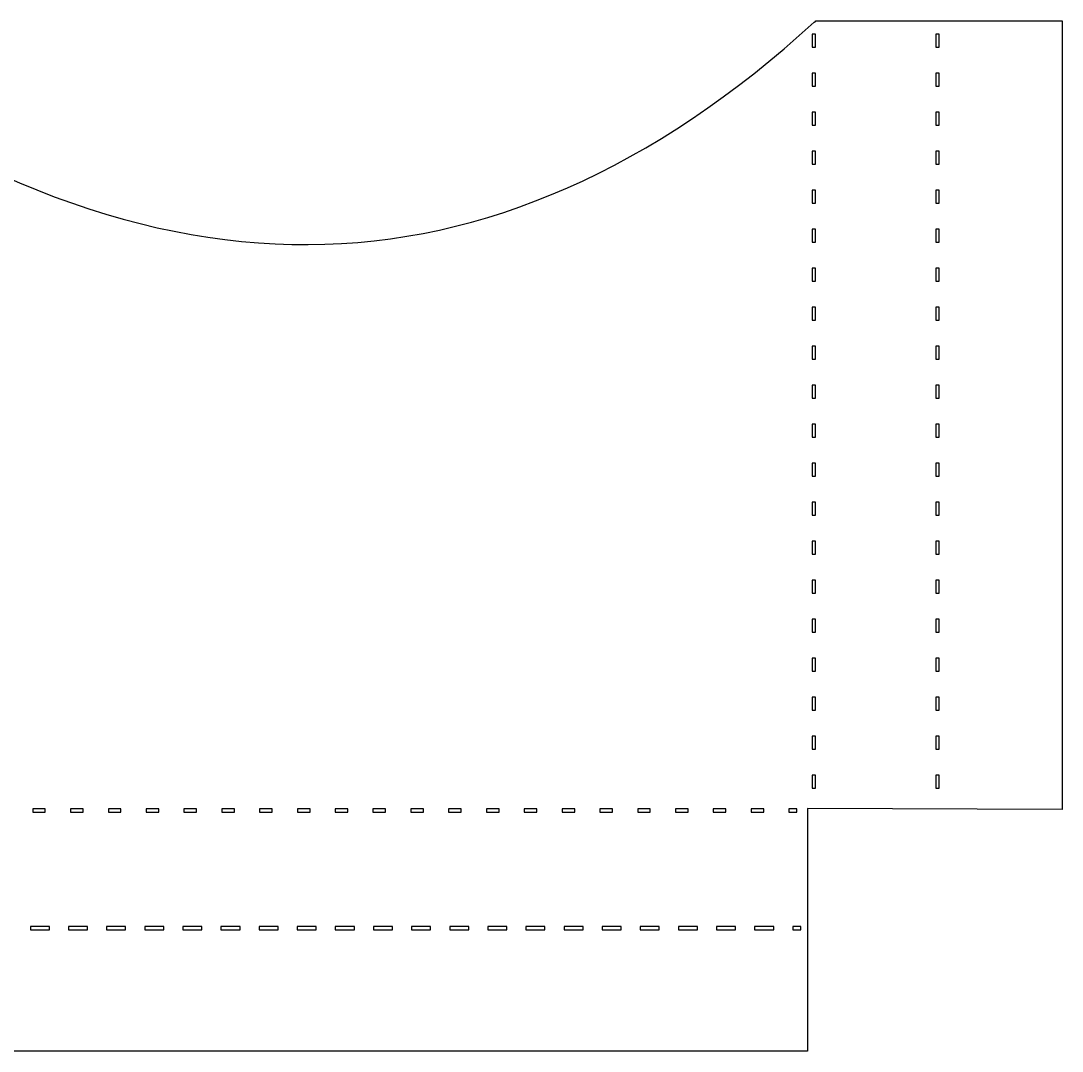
# Model space of a CAD drawing. Header units: centimetres. Extents: x -23.7 to 23.7, y -13.8 to 13.8.
# Drawn here: x 7.52 to 16.85, y -13.82 to -4.59 of the extents above; entities that cross this region are included whole.
import ezdxf

# ---------------------------------------------------------------- set-up
doc = ezdxf.new("R2010")
doc.units = ezdxf.units.CM
doc.header["$MEASUREMENT"] = 0
doc.layers.add('Layer 1', color=7, linetype='Continuous')

msp = doc.modelspace()

# ---------------------------------------------------------------- linework, layer by layer
at = {"layer": 'Layer 1', "color": 58, "lineweight": 30}
for points, knots in [([(2.89143, -4.59366), (2.89143, -4.59366), (2.89143, -11.66024), (2.89143, -11.66024), (2.89143, -11.66024), (2.89143, -11.66024), (5.17174, -11.65114), (5.17174, -11.65114), (5.17174, -11.65114), (5.17174, -11.65114), (5.17174, -12.72032), (5.17174, -12.72032), (5.17174, -12.72032), (5.17174, -12.72032), (5.17264, -12.72032), (5.17264, -12.72032), (5.17264, -12.72032), (5.17264, -12.72032), (5.17264, -12.72122), (5.17264, -12.72122), (5.17264, -12.72122), (5.17264, -12.72122), (5.17174, -12.72122), (5.17174, -12.72122), (5.17174, -12.72122), (5.17174, -12.72122), (5.17174, -13.82498), (5.17174, -13.82498), (5.17174, -13.82498), (5.17174, -13.82498), (14.56503, -13.82498), (14.56503, -13.82498), (14.56503, -13.82498), (14.56503, -13.82498), (14.56503, -11.65113), (14.56503, -11.65113), (14.56503, -11.65113), (14.56503, -11.65113), (16.84534, -11.66023), (16.84534, -11.66023), (16.84534, -11.66023), (16.84534, -11.66023), (16.84534, -4.59365), (16.84534, -4.59365), (16.84534, -4.59365), (16.84534, -4.59365), (14.6351, -4.59365), (14.6351, -4.59365), (14.6351, -4.59365), (14.6351, -4.59365), (14.6351, -4.60093), (14.6351, -4.60093), (14.6351, -4.60093), (14.63237, -4.60093), (14.62998, -4.60234), (14.62782, -4.60366), (14.62782, -4.60366), (14.62705, -4.60441), (14.62589, -4.60476), (14.62509, -4.60548), (14.62509, -4.60548), (11.74673, -7.22811), (8.58457, -7.29804), (5.11532, -4.60275), (5.11532, -4.60275), (5.11532, -4.60275), (5.11532, -4.61549), (5.11532, -4.61549), (5.11532, -4.61549), (5.11471, -4.61541), (5.11413, -4.61549), (5.11349, -4.61549), (5.11349, -4.61549), (5.11349, -4.61549), (5.10257, -4.59365), (5.10257, -4.59365), (5.10257, -4.59365), (5.10257, -4.59365), (2.89142, -4.59365), (2.89142, -4.59365), (2.89142, -4.59365), (2.89142, -4.59365), (2.89143, -4.59366), (2.89143, -4.59366)], [0, 0, 0, 0, 0.0454545, 0.0454545, 0.0454545, 0.0454545, 0.0909091, 0.0909091, 0.0909091, 0.0909091, 0.1363636, 0.1363636, 0.1363636, 0.1363636, 0.1818182, 0.1818182, 0.1818182, 0.1818182, 0.2272727, 0.2272727, 0.2272727, 0.2272727, 0.2727273, 0.2727273, 0.2727273, 0.2727273, 0.3181818, 0.3181818, 0.3181818, 0.3181818, 0.3636364, 0.3636364, 0.3636364, 0.3636364, 0.4090909, 0.4090909, 0.4090909, 0.4090909, 0.4545455, 0.4545455, 0.4545455, 0.4545455, 0.5, 0.5, 0.5, 0.5, 0.5454545, 0.5454545, 0.5454545, 0.5454545, 0.5909091, 0.5909091, 0.5909091, 0.5909091, 0.6363636, 0.6363636, 0.6363636, 0.6363636, 0.6818182, 0.6818182, 0.6818182, 0.6818182, 0.7272727, 0.7272727, 0.7272727, 0.7272727, 0.7727273, 0.7727273, 0.7727273, 0.7727273, 0.8181818, 0.8181818, 0.8181818, 0.8181818, 0.8636364, 0.8636364, 0.8636364, 0.8636364, 0.9090909, 0.9090909, 0.9090909, 0.9090909, 1, 1, 1, 1]), ([(14.60598, -4.71196), (14.60598, -4.71196), (14.6351, -4.71196), (14.6351, -4.71196), (14.6351, -4.71196), (14.6351, -4.71196), (14.6351, -4.82843), (14.6351, -4.82843), (14.6351, -4.82843), (14.6351, -4.82843), (14.60598, -4.82843), (14.60598, -4.82843), (14.60598, -4.82843), (14.60598, -4.82843), (14.60598, -4.71196), (14.60598, -4.71196)], [0, 0, 0, 0, 0.2, 0.2, 0.2, 0.2, 0.4, 0.4, 0.4, 0.4, 0.6, 0.6, 0.6, 0.6, 1, 1, 1, 1]), ([(15.71428, -4.71196), (15.71428, -4.71196), (15.7434, -4.71196), (15.7434, -4.71196), (15.7434, -4.71196), (15.7434, -4.71196), (15.7434, -4.82843), (15.7434, -4.82843), (15.7434, -4.82843), (15.7434, -4.82843), (15.71428, -4.82843), (15.71428, -4.82843), (15.71428, -4.82843), (15.71428, -4.82843), (15.71428, -4.71196), (15.71428, -4.71196)], [0, 0, 0, 0, 0.2, 0.2, 0.2, 0.2, 0.4, 0.4, 0.4, 0.4, 0.6, 0.6, 0.6, 0.6, 1, 1, 1, 1]), ([(14.60598, -5.06137), (14.60598, -5.06137), (14.6351, -5.06137), (14.6351, -5.06137), (14.6351, -5.06137), (14.6351, -5.06137), (14.6351, -5.17784), (14.6351, -5.17784), (14.6351, -5.17784), (14.6351, -5.17784), (14.60598, -5.17784), (14.60598, -5.17784), (14.60598, -5.17784), (14.60598, -5.17784), (14.60598, -5.06137), (14.60598, -5.06137)], [0, 0, 0, 0, 0.2, 0.2, 0.2, 0.2, 0.4, 0.4, 0.4, 0.4, 0.6, 0.6, 0.6, 0.6, 1, 1, 1, 1]), ([(15.71428, -5.06137), (15.71428, -5.06137), (15.7434, -5.06137), (15.7434, -5.06137), (15.7434, -5.06137), (15.7434, -5.06137), (15.7434, -5.17784), (15.7434, -5.17784), (15.7434, -5.17784), (15.7434, -5.17784), (15.71428, -5.17784), (15.71428, -5.17784), (15.71428, -5.17784), (15.71428, -5.17784), (15.71428, -5.06137), (15.71428, -5.06137)], [0, 0, 0, 0, 0.2, 0.2, 0.2, 0.2, 0.4, 0.4, 0.4, 0.4, 0.6, 0.6, 0.6, 0.6, 1, 1, 1, 1]), ([(14.60598, -5.41079), (14.60598, -5.41079), (14.6351, -5.41079), (14.6351, -5.41079), (14.6351, -5.41079), (14.6351, -5.41079), (14.6351, -5.52726), (14.6351, -5.52726), (14.6351, -5.52726), (14.6351, -5.52726), (14.60598, -5.52726), (14.60598, -5.52726), (14.60598, -5.52726), (14.60598, -5.52726), (14.60598, -5.41079), (14.60598, -5.41079)], [0, 0, 0, 0, 0.2, 0.2, 0.2, 0.2, 0.4, 0.4, 0.4, 0.4, 0.6, 0.6, 0.6, 0.6, 1, 1, 1, 1]), ([(15.71428, -5.41079), (15.71428, -5.41079), (15.7434, -5.41079), (15.7434, -5.41079), (15.7434, -5.41079), (15.7434, -5.41079), (15.7434, -5.52726), (15.7434, -5.52726), (15.7434, -5.52726), (15.7434, -5.52726), (15.71428, -5.52726), (15.71428, -5.52726), (15.71428, -5.52726), (15.71428, -5.52726), (15.71428, -5.41079), (15.71428, -5.41079)], [0, 0, 0, 0, 0.2, 0.2, 0.2, 0.2, 0.4, 0.4, 0.4, 0.4, 0.6, 0.6, 0.6, 0.6, 1, 1, 1, 1]), ([(14.60598, -5.7602), (14.60598, -5.7602), (14.6351, -5.7602), (14.6351, -5.7602), (14.6351, -5.7602), (14.6351, -5.7602), (14.6351, -5.87667), (14.6351, -5.87667), (14.6351, -5.87667), (14.6351, -5.87667), (14.60598, -5.87667), (14.60598, -5.87667), (14.60598, -5.87667), (14.60598, -5.87667), (14.60598, -5.7602), (14.60598, -5.7602)], [0, 0, 0, 0, 0.2, 0.2, 0.2, 0.2, 0.4, 0.4, 0.4, 0.4, 0.6, 0.6, 0.6, 0.6, 1, 1, 1, 1]), ([(15.71428, -5.7602), (15.71428, -5.7602), (15.7434, -5.7602), (15.7434, -5.7602), (15.7434, -5.7602), (15.7434, -5.7602), (15.7434, -5.87667), (15.7434, -5.87667), (15.7434, -5.87667), (15.7434, -5.87667), (15.71428, -5.87667), (15.71428, -5.87667), (15.71428, -5.87667), (15.71428, -5.87667), (15.71428, -5.7602), (15.71428, -5.7602)], [0, 0, 0, 0, 0.2, 0.2, 0.2, 0.2, 0.4, 0.4, 0.4, 0.4, 0.6, 0.6, 0.6, 0.6, 1, 1, 1, 1]), ([(14.60598, -6.10962), (14.60598, -6.10962), (14.6351, -6.10962), (14.6351, -6.10962), (14.6351, -6.10962), (14.6351, -6.10962), (14.6351, -6.22609), (14.6351, -6.22609), (14.6351, -6.22609), (14.6351, -6.22609), (14.60598, -6.22609), (14.60598, -6.22609), (14.60598, -6.22609), (14.60598, -6.22609), (14.60598, -6.10962), (14.60598, -6.10962)], [0, 0, 0, 0, 0.2, 0.2, 0.2, 0.2, 0.4, 0.4, 0.4, 0.4, 0.6, 0.6, 0.6, 0.6, 1, 1, 1, 1]), ([(15.71428, -6.10962), (15.71428, -6.10962), (15.7434, -6.10962), (15.7434, -6.10962), (15.7434, -6.10962), (15.7434, -6.10962), (15.7434, -6.22609), (15.7434, -6.22609), (15.7434, -6.22609), (15.7434, -6.22609), (15.71428, -6.22609), (15.71428, -6.22609), (15.71428, -6.22609), (15.71428, -6.22609), (15.71428, -6.10962), (15.71428, -6.10962)], [0, 0, 0, 0, 0.2, 0.2, 0.2, 0.2, 0.4, 0.4, 0.4, 0.4, 0.6, 0.6, 0.6, 0.6, 1, 1, 1, 1]), ([(14.60598, -6.45904), (14.60598, -6.45904), (14.6351, -6.45904), (14.6351, -6.45904), (14.6351, -6.45904), (14.6351, -6.45904), (14.6351, -6.57551), (14.6351, -6.57551), (14.6351, -6.57551), (14.6351, -6.57551), (14.60598, -6.57551), (14.60598, -6.57551), (14.60598, -6.57551), (14.60598, -6.57551), (14.60598, -6.45904), (14.60598, -6.45904)], [0, 0, 0, 0, 0.2, 0.2, 0.2, 0.2, 0.4, 0.4, 0.4, 0.4, 0.6, 0.6, 0.6, 0.6, 1, 1, 1, 1]), ([(15.71428, -6.45904), (15.71428, -6.45904), (15.7434, -6.45904), (15.7434, -6.45904), (15.7434, -6.45904), (15.7434, -6.45904), (15.7434, -6.57551), (15.7434, -6.57551), (15.7434, -6.57551), (15.7434, -6.57551), (15.71428, -6.57551), (15.71428, -6.57551), (15.71428, -6.57551), (15.71428, -6.57551), (15.71428, -6.45904), (15.71428, -6.45904)], [0, 0, 0, 0, 0.2, 0.2, 0.2, 0.2, 0.4, 0.4, 0.4, 0.4, 0.6, 0.6, 0.6, 0.6, 1, 1, 1, 1]), ([(14.60598, -6.80845), (14.60598, -6.80845), (14.6351, -6.80845), (14.6351, -6.80845), (14.6351, -6.80845), (14.6351, -6.80845), (14.6351, -6.92492), (14.6351, -6.92492), (14.6351, -6.92492), (14.6351, -6.92492), (14.60598, -6.92492), (14.60598, -6.92492), (14.60598, -6.92492), (14.60598, -6.92492), (14.60598, -6.80845), (14.60598, -6.80845)], [0, 0, 0, 0, 0.2, 0.2, 0.2, 0.2, 0.4, 0.4, 0.4, 0.4, 0.6, 0.6, 0.6, 0.6, 1, 1, 1, 1]), ([(15.71428, -6.80845), (15.71428, -6.80845), (15.7434, -6.80845), (15.7434, -6.80845), (15.7434, -6.80845), (15.7434, -6.80845), (15.7434, -6.92492), (15.7434, -6.92492), (15.7434, -6.92492), (15.7434, -6.92492), (15.71428, -6.92492), (15.71428, -6.92492), (15.71428, -6.92492), (15.71428, -6.92492), (15.71428, -6.80845), (15.71428, -6.80845)], [0, 0, 0, 0, 0.2, 0.2, 0.2, 0.2, 0.4, 0.4, 0.4, 0.4, 0.6, 0.6, 0.6, 0.6, 1, 1, 1, 1]), ([(14.60598, -7.15787), (14.60598, -7.15787), (14.6351, -7.15787), (14.6351, -7.15787), (14.6351, -7.15787), (14.6351, -7.15787), (14.6351, -7.27434), (14.6351, -7.27434), (14.6351, -7.27434), (14.6351, -7.27434), (14.60598, -7.27434), (14.60598, -7.27434), (14.60598, -7.27434), (14.60598, -7.27434), (14.60598, -7.15787), (14.60598, -7.15787)], [0, 0, 0, 0, 0.2, 0.2, 0.2, 0.2, 0.4, 0.4, 0.4, 0.4, 0.6, 0.6, 0.6, 0.6, 1, 1, 1, 1]), ([(15.71428, -7.15787), (15.71428, -7.15787), (15.7434, -7.15787), (15.7434, -7.15787), (15.7434, -7.15787), (15.7434, -7.15787), (15.7434, -7.27434), (15.7434, -7.27434), (15.7434, -7.27434), (15.7434, -7.27434), (15.71428, -7.27434), (15.71428, -7.27434), (15.71428, -7.27434), (15.71428, -7.27434), (15.71428, -7.15787), (15.71428, -7.15787)], [0, 0, 0, 0, 0.2, 0.2, 0.2, 0.2, 0.4, 0.4, 0.4, 0.4, 0.6, 0.6, 0.6, 0.6, 1, 1, 1, 1]), ([(14.60598, -7.50728), (14.60598, -7.50728), (14.6351, -7.50728), (14.6351, -7.50728), (14.6351, -7.50728), (14.6351, -7.50728), (14.6351, -7.62375), (14.6351, -7.62375), (14.6351, -7.62375), (14.6351, -7.62375), (14.60598, -7.62375), (14.60598, -7.62375), (14.60598, -7.62375), (14.60598, -7.62375), (14.60598, -7.50728), (14.60598, -7.50728)], [0, 0, 0, 0, 0.2, 0.2, 0.2, 0.2, 0.4, 0.4, 0.4, 0.4, 0.6, 0.6, 0.6, 0.6, 1, 1, 1, 1]), ([(15.71428, -7.50728), (15.71428, -7.50728), (15.7434, -7.50728), (15.7434, -7.50728), (15.7434, -7.50728), (15.7434, -7.50728), (15.7434, -7.62375), (15.7434, -7.62375), (15.7434, -7.62375), (15.7434, -7.62375), (15.71428, -7.62375), (15.71428, -7.62375), (15.71428, -7.62375), (15.71428, -7.62375), (15.71428, -7.50728), (15.71428, -7.50728)], [0, 0, 0, 0, 0.2, 0.2, 0.2, 0.2, 0.4, 0.4, 0.4, 0.4, 0.6, 0.6, 0.6, 0.6, 1, 1, 1, 1]), ([(14.60598, -7.8567), (14.60598, -7.8567), (14.6351, -7.8567), (14.6351, -7.8567), (14.6351, -7.8567), (14.6351, -7.8567), (14.6351, -7.97317), (14.6351, -7.97317), (14.6351, -7.97317), (14.6351, -7.97317), (14.60598, -7.97317), (14.60598, -7.97317), (14.60598, -7.97317), (14.60598, -7.97317), (14.60598, -7.8567), (14.60598, -7.8567)], [0, 0, 0, 0, 0.2, 0.2, 0.2, 0.2, 0.4, 0.4, 0.4, 0.4, 0.6, 0.6, 0.6, 0.6, 1, 1, 1, 1]), ([(15.71428, -7.8567), (15.71428, -7.8567), (15.7434, -7.8567), (15.7434, -7.8567), (15.7434, -7.8567), (15.7434, -7.8567), (15.7434, -7.97317), (15.7434, -7.97317), (15.7434, -7.97317), (15.7434, -7.97317), (15.71428, -7.97317), (15.71428, -7.97317), (15.71428, -7.97317), (15.71428, -7.97317), (15.71428, -7.8567), (15.71428, -7.8567)], [0, 0, 0, 0, 0.2, 0.2, 0.2, 0.2, 0.4, 0.4, 0.4, 0.4, 0.6, 0.6, 0.6, 0.6, 1, 1, 1, 1]), ([(14.60598, -8.20612), (14.60598, -8.20612), (14.6351, -8.20612), (14.6351, -8.20612), (14.6351, -8.20612), (14.6351, -8.20612), (14.6351, -8.32259), (14.6351, -8.32259), (14.6351, -8.32259), (14.6351, -8.32259), (14.60598, -8.32259), (14.60598, -8.32259), (14.60598, -8.32259), (14.60598, -8.32259), (14.60598, -8.20612), (14.60598, -8.20612)], [0, 0, 0, 0, 0.2, 0.2, 0.2, 0.2, 0.4, 0.4, 0.4, 0.4, 0.6, 0.6, 0.6, 0.6, 1, 1, 1, 1]), ([(15.71428, -8.20612), (15.71428, -8.20612), (15.7434, -8.20612), (15.7434, -8.20612), (15.7434, -8.20612), (15.7434, -8.20612), (15.7434, -8.32259), (15.7434, -8.32259), (15.7434, -8.32259), (15.7434, -8.32259), (15.71428, -8.32259), (15.71428, -8.32259), (15.71428, -8.32259), (15.71428, -8.32259), (15.71428, -8.20612), (15.71428, -8.20612)], [0, 0, 0, 0, 0.2, 0.2, 0.2, 0.2, 0.4, 0.4, 0.4, 0.4, 0.6, 0.6, 0.6, 0.6, 1, 1, 1, 1]), ([(14.60598, -8.55553), (14.60598, -8.55553), (14.6351, -8.55553), (14.6351, -8.55553), (14.6351, -8.55553), (14.6351, -8.55553), (14.6351, -8.672), (14.6351, -8.672), (14.6351, -8.672), (14.6351, -8.672), (14.60598, -8.672), (14.60598, -8.672), (14.60598, -8.672), (14.60598, -8.672), (14.60598, -8.55553), (14.60598, -8.55553)], [0, 0, 0, 0, 0.2, 0.2, 0.2, 0.2, 0.4, 0.4, 0.4, 0.4, 0.6, 0.6, 0.6, 0.6, 1, 1, 1, 1]), ([(15.71428, -8.55553), (15.71428, -8.55553), (15.7434, -8.55553), (15.7434, -8.55553), (15.7434, -8.55553), (15.7434, -8.55553), (15.7434, -8.672), (15.7434, -8.672), (15.7434, -8.672), (15.7434, -8.672), (15.71428, -8.672), (15.71428, -8.672), (15.71428, -8.672), (15.71428, -8.672), (15.71428, -8.55553), (15.71428, -8.55553)], [0, 0, 0, 0, 0.2, 0.2, 0.2, 0.2, 0.4, 0.4, 0.4, 0.4, 0.6, 0.6, 0.6, 0.6, 1, 1, 1, 1]), ([(14.60598, -8.90495), (14.60598, -8.90495), (14.6351, -8.90495), (14.6351, -8.90495), (14.6351, -8.90495), (14.6351, -8.90495), (14.6351, -9.02142), (14.6351, -9.02142), (14.6351, -9.02142), (14.6351, -9.02142), (14.60598, -9.02142), (14.60598, -9.02142), (14.60598, -9.02142), (14.60598, -9.02142), (14.60598, -8.90495), (14.60598, -8.90495)], [0, 0, 0, 0, 0.2, 0.2, 0.2, 0.2, 0.4, 0.4, 0.4, 0.4, 0.6, 0.6, 0.6, 0.6, 1, 1, 1, 1]), ([(15.71428, -8.90495), (15.71428, -8.90495), (15.7434, -8.90495), (15.7434, -8.90495), (15.7434, -8.90495), (15.7434, -8.90495), (15.7434, -9.02142), (15.7434, -9.02142), (15.7434, -9.02142), (15.7434, -9.02142), (15.71428, -9.02142), (15.71428, -9.02142), (15.71428, -9.02142), (15.71428, -9.02142), (15.71428, -8.90495), (15.71428, -8.90495)], [0, 0, 0, 0, 0.2, 0.2, 0.2, 0.2, 0.4, 0.4, 0.4, 0.4, 0.6, 0.6, 0.6, 0.6, 1, 1, 1, 1]), ([(14.60598, -9.25437), (14.60598, -9.25437), (14.6351, -9.25437), (14.6351, -9.25437), (14.6351, -9.25437), (14.6351, -9.25437), (14.6351, -9.37084), (14.6351, -9.37084), (14.6351, -9.37084), (14.6351, -9.37084), (14.60598, -9.37084), (14.60598, -9.37084), (14.60598, -9.37084), (14.60598, -9.37084), (14.60598, -9.25437), (14.60598, -9.25437)], [0, 0, 0, 0, 0.2, 0.2, 0.2, 0.2, 0.4, 0.4, 0.4, 0.4, 0.6, 0.6, 0.6, 0.6, 1, 1, 1, 1]), ([(15.71428, -9.25437), (15.71428, -9.25437), (15.7434, -9.25437), (15.7434, -9.25437), (15.7434, -9.25437), (15.7434, -9.25437), (15.7434, -9.37084), (15.7434, -9.37084), (15.7434, -9.37084), (15.7434, -9.37084), (15.71428, -9.37084), (15.71428, -9.37084), (15.71428, -9.37084), (15.71428, -9.37084), (15.71428, -9.25437), (15.71428, -9.25437)], [0, 0, 0, 0, 0.2, 0.2, 0.2, 0.2, 0.4, 0.4, 0.4, 0.4, 0.6, 0.6, 0.6, 0.6, 1, 1, 1, 1]), ([(14.60598, -9.60378), (14.60598, -9.60378), (14.6351, -9.60378), (14.6351, -9.60378), (14.6351, -9.60378), (14.6351, -9.60378), (14.6351, -9.72025), (14.6351, -9.72025), (14.6351, -9.72025), (14.6351, -9.72025), (14.60598, -9.72025), (14.60598, -9.72025), (14.60598, -9.72025), (14.60598, -9.72025), (14.60598, -9.60378), (14.60598, -9.60378)], [0, 0, 0, 0, 0.2, 0.2, 0.2, 0.2, 0.4, 0.4, 0.4, 0.4, 0.6, 0.6, 0.6, 0.6, 1, 1, 1, 1]), ([(15.71428, -9.60378), (15.71428, -9.60378), (15.7434, -9.60378), (15.7434, -9.60378), (15.7434, -9.60378), (15.7434, -9.60378), (15.7434, -9.72025), (15.7434, -9.72025), (15.7434, -9.72025), (15.7434, -9.72025), (15.71428, -9.72025), (15.71428, -9.72025), (15.71428, -9.72025), (15.71428, -9.72025), (15.71428, -9.60378), (15.71428, -9.60378)], [0, 0, 0, 0, 0.2, 0.2, 0.2, 0.2, 0.4, 0.4, 0.4, 0.4, 0.6, 0.6, 0.6, 0.6, 1, 1, 1, 1]), ([(14.60598, -9.9532), (14.60598, -9.9532), (14.6351, -9.9532), (14.6351, -9.9532), (14.6351, -9.9532), (14.6351, -9.9532), (14.6351, -10.06967), (14.6351, -10.06967), (14.6351, -10.06967), (14.6351, -10.06967), (14.60598, -10.06967), (14.60598, -10.06967), (14.60598, -10.06967), (14.60598, -10.06967), (14.60598, -9.9532), (14.60598, -9.9532)], [0, 0, 0, 0, 0.2, 0.2, 0.2, 0.2, 0.4, 0.4, 0.4, 0.4, 0.6, 0.6, 0.6, 0.6, 1, 1, 1, 1]), ([(15.71428, -9.9532), (15.71428, -9.9532), (15.7434, -9.9532), (15.7434, -9.9532), (15.7434, -9.9532), (15.7434, -9.9532), (15.7434, -10.06967), (15.7434, -10.06967), (15.7434, -10.06967), (15.7434, -10.06967), (15.71428, -10.06967), (15.71428, -10.06967), (15.71428, -10.06967), (15.71428, -10.06967), (15.71428, -9.9532), (15.71428, -9.9532)], [0, 0, 0, 0, 0.2, 0.2, 0.2, 0.2, 0.4, 0.4, 0.4, 0.4, 0.6, 0.6, 0.6, 0.6, 1, 1, 1, 1]), ([(14.60598, -10.30262), (14.60598, -10.30262), (14.6351, -10.30262), (14.6351, -10.30262), (14.6351, -10.30262), (14.6351, -10.30262), (14.6351, -10.41909), (14.6351, -10.41909), (14.6351, -10.41909), (14.6351, -10.41909), (14.60598, -10.41909), (14.60598, -10.41909), (14.60598, -10.41909), (14.60598, -10.41909), (14.60598, -10.30262), (14.60598, -10.30262)], [0, 0, 0, 0, 0.2, 0.2, 0.2, 0.2, 0.4, 0.4, 0.4, 0.4, 0.6, 0.6, 0.6, 0.6, 1, 1, 1, 1]), ([(15.71428, -10.30262), (15.71428, -10.30262), (15.7434, -10.30262), (15.7434, -10.30262), (15.7434, -10.30262), (15.7434, -10.30262), (15.7434, -10.41909), (15.7434, -10.41909), (15.7434, -10.41909), (15.7434, -10.41909), (15.71428, -10.41909), (15.71428, -10.41909), (15.71428, -10.41909), (15.71428, -10.41909), (15.71428, -10.30262), (15.71428, -10.30262)], [0, 0, 0, 0, 0.2, 0.2, 0.2, 0.2, 0.4, 0.4, 0.4, 0.4, 0.6, 0.6, 0.6, 0.6, 1, 1, 1, 1]), ([(14.60598, -10.65203), (14.60598, -10.65203), (14.6351, -10.65203), (14.6351, -10.65203), (14.6351, -10.65203), (14.6351, -10.65203), (14.6351, -10.7685), (14.6351, -10.7685), (14.6351, -10.7685), (14.6351, -10.7685), (14.60598, -10.7685), (14.60598, -10.7685), (14.60598, -10.7685), (14.60598, -10.7685), (14.60598, -10.65203), (14.60598, -10.65203)], [0, 0, 0, 0, 0.2, 0.2, 0.2, 0.2, 0.4, 0.4, 0.4, 0.4, 0.6, 0.6, 0.6, 0.6, 1, 1, 1, 1]), ([(15.71428, -10.65203), (15.71428, -10.65203), (15.7434, -10.65203), (15.7434, -10.65203), (15.7434, -10.65203), (15.7434, -10.65203), (15.7434, -10.7685), (15.7434, -10.7685), (15.7434, -10.7685), (15.7434, -10.7685), (15.71428, -10.7685), (15.71428, -10.7685), (15.71428, -10.7685), (15.71428, -10.7685), (15.71428, -10.65203), (15.71428, -10.65203)], [0, 0, 0, 0, 0.2, 0.2, 0.2, 0.2, 0.4, 0.4, 0.4, 0.4, 0.6, 0.6, 0.6, 0.6, 1, 1, 1, 1]), ([(14.60598, -11.00145), (14.60598, -11.00145), (14.6351, -11.00145), (14.6351, -11.00145), (14.6351, -11.00145), (14.6351, -11.00145), (14.6351, -11.11792), (14.6351, -11.11792), (14.6351, -11.11792), (14.6351, -11.11792), (14.60598, -11.11792), (14.60598, -11.11792), (14.60598, -11.11792), (14.60598, -11.11792), (14.60598, -11.00145), (14.60598, -11.00145)], [0, 0, 0, 0, 0.2, 0.2, 0.2, 0.2, 0.4, 0.4, 0.4, 0.4, 0.6, 0.6, 0.6, 0.6, 1, 1, 1, 1]), ([(15.71428, -11.00145), (15.71428, -11.00145), (15.7434, -11.00145), (15.7434, -11.00145), (15.7434, -11.00145), (15.7434, -11.00145), (15.7434, -11.11792), (15.7434, -11.11792), (15.7434, -11.11792), (15.7434, -11.11792), (15.71428, -11.11792), (15.71428, -11.11792), (15.71428, -11.11792), (15.71428, -11.11792), (15.71428, -11.00145), (15.71428, -11.00145)], [0, 0, 0, 0, 0.2, 0.2, 0.2, 0.2, 0.4, 0.4, 0.4, 0.4, 0.6, 0.6, 0.6, 0.6, 1, 1, 1, 1]), ([(14.60598, -11.35086), (14.60598, -11.35086), (14.6351, -11.35086), (14.6351, -11.35086), (14.6351, -11.35086), (14.6351, -11.35086), (14.6351, -11.46733), (14.6351, -11.46733), (14.6351, -11.46733), (14.6351, -11.46733), (14.60598, -11.46733), (14.60598, -11.46733), (14.60598, -11.46733), (14.60598, -11.46733), (14.60598, -11.35086), (14.60598, -11.35086)], [0, 0, 0, 0, 0.2, 0.2, 0.2, 0.2, 0.4, 0.4, 0.4, 0.4, 0.6, 0.6, 0.6, 0.6, 1, 1, 1, 1]), ([(15.71428, -11.35086), (15.71428, -11.35086), (15.7434, -11.35086), (15.7434, -11.35086), (15.7434, -11.35086), (15.7434, -11.35086), (15.7434, -11.46733), (15.7434, -11.46733), (15.7434, -11.46733), (15.7434, -11.46733), (15.71428, -11.46733), (15.71428, -11.46733), (15.71428, -11.46733), (15.71428, -11.46733), (15.71428, -11.35086), (15.71428, -11.35086)], [0, 0, 0, 0, 0.2, 0.2, 0.2, 0.2, 0.4, 0.4, 0.4, 0.4, 0.6, 0.6, 0.6, 0.6, 1, 1, 1, 1]), ([(7.62311, -11.65388), (7.62311, -11.65388), (7.73594, -11.65388), (7.73594, -11.65388), (7.73594, -11.65388), (7.73594, -11.65388), (7.73594, -11.683), (7.73594, -11.683), (7.73594, -11.683), (7.73594, -11.683), (7.62311, -11.683), (7.62311, -11.683), (7.62311, -11.683), (7.62311, -11.683), (7.62311, -11.65388), (7.62311, -11.65388)], [0, 0, 0, 0, 0.2, 0.2, 0.2, 0.2, 0.4, 0.4, 0.4, 0.4, 0.6, 0.6, 0.6, 0.6, 1, 1, 1, 1]), ([(7.9616, -11.65388), (7.9616, -11.65388), (8.07443, -11.65388), (8.07443, -11.65388), (8.07443, -11.65388), (8.07443, -11.65388), (8.07443, -11.683), (8.07443, -11.683), (8.07443, -11.683), (8.07443, -11.683), (7.9616, -11.683), (7.9616, -11.683), (7.9616, -11.683), (7.9616, -11.683), (7.9616, -11.65388), (7.9616, -11.65388)], [0, 0, 0, 0, 0.2, 0.2, 0.2, 0.2, 0.4, 0.4, 0.4, 0.4, 0.6, 0.6, 0.6, 0.6, 1, 1, 1, 1]), ([(8.30101, -11.65388), (8.30101, -11.65388), (8.41384, -11.65388), (8.41384, -11.65388), (8.41384, -11.65388), (8.41384, -11.65388), (8.41384, -11.683), (8.41384, -11.683), (8.41384, -11.683), (8.41384, -11.683), (8.30101, -11.683), (8.30101, -11.683), (8.30101, -11.683), (8.30101, -11.683), (8.30101, -11.65388), (8.30101, -11.65388)], [0, 0, 0, 0, 0.2, 0.2, 0.2, 0.2, 0.4, 0.4, 0.4, 0.4, 0.6, 0.6, 0.6, 0.6, 1, 1, 1, 1]), ([(8.63951, -11.65388), (8.63951, -11.65388), (8.75234, -11.65388), (8.75234, -11.65388), (8.75234, -11.65388), (8.75234, -11.65388), (8.75234, -11.683), (8.75234, -11.683), (8.75234, -11.683), (8.75234, -11.683), (8.63951, -11.683), (8.63951, -11.683), (8.63951, -11.683), (8.63951, -11.683), (8.63951, -11.65388), (8.63951, -11.65388)], [0, 0, 0, 0, 0.2, 0.2, 0.2, 0.2, 0.4, 0.4, 0.4, 0.4, 0.6, 0.6, 0.6, 0.6, 1, 1, 1, 1]), ([(8.978, -11.65388), (8.978, -11.65388), (9.09083, -11.65388), (9.09083, -11.65388), (9.09083, -11.65388), (9.09083, -11.65388), (9.09083, -11.683), (9.09083, -11.683), (9.09083, -11.683), (9.09083, -11.683), (8.978, -11.683), (8.978, -11.683), (8.978, -11.683), (8.978, -11.683), (8.978, -11.65388), (8.978, -11.65388)], [0, 0, 0, 0, 0.2, 0.2, 0.2, 0.2, 0.4, 0.4, 0.4, 0.4, 0.6, 0.6, 0.6, 0.6, 1, 1, 1, 1]), ([(9.3165, -11.65388), (9.3165, -11.65388), (9.42933, -11.65388), (9.42933, -11.65388), (9.42933, -11.65388), (9.42933, -11.65388), (9.42933, -11.683), (9.42933, -11.683), (9.42933, -11.683), (9.42933, -11.683), (9.3165, -11.683), (9.3165, -11.683), (9.3165, -11.683), (9.3165, -11.683), (9.3165, -11.65388), (9.3165, -11.65388)], [0, 0, 0, 0, 0.2, 0.2, 0.2, 0.2, 0.4, 0.4, 0.4, 0.4, 0.6, 0.6, 0.6, 0.6, 1, 1, 1, 1]), ([(9.655, -11.65388), (9.655, -11.65388), (9.76874, -11.65388), (9.76874, -11.65388), (9.76874, -11.65388), (9.76874, -11.65388), (9.76874, -11.683), (9.76874, -11.683), (9.76874, -11.683), (9.76874, -11.683), (9.655, -11.683), (9.655, -11.683), (9.655, -11.683), (9.655, -11.683), (9.655, -11.65388), (9.655, -11.65388)], [0, 0, 0, 0, 0.2, 0.2, 0.2, 0.2, 0.4, 0.4, 0.4, 0.4, 0.6, 0.6, 0.6, 0.6, 1, 1, 1, 1]), ([(9.99441, -11.65388), (9.99441, -11.65388), (10.10724, -11.65388), (10.10724, -11.65388), (10.10724, -11.65388), (10.10724, -11.65388), (10.10724, -11.683), (10.10724, -11.683), (10.10724, -11.683), (10.10724, -11.683), (9.99441, -11.683), (9.99441, -11.683), (9.99441, -11.683), (9.99441, -11.683), (9.99441, -11.65388), (9.99441, -11.65388)], [0, 0, 0, 0, 0.2, 0.2, 0.2, 0.2, 0.4, 0.4, 0.4, 0.4, 0.6, 0.6, 0.6, 0.6, 1, 1, 1, 1]), ([(10.33291, -11.65388), (10.33291, -11.65388), (10.44574, -11.65388), (10.44574, -11.65388), (10.44574, -11.65388), (10.44574, -11.65388), (10.44574, -11.683), (10.44574, -11.683), (10.44574, -11.683), (10.44574, -11.683), (10.33291, -11.683), (10.33291, -11.683), (10.33291, -11.683), (10.33291, -11.683), (10.33291, -11.65388), (10.33291, -11.65388)], [0, 0, 0, 0, 0.2, 0.2, 0.2, 0.2, 0.4, 0.4, 0.4, 0.4, 0.6, 0.6, 0.6, 0.6, 1, 1, 1, 1]), ([(10.6714, -11.65388), (10.6714, -11.65388), (10.78423, -11.65388), (10.78423, -11.65388), (10.78423, -11.65388), (10.78423, -11.65388), (10.78423, -11.683), (10.78423, -11.683), (10.78423, -11.683), (10.78423, -11.683), (10.6714, -11.683), (10.6714, -11.683), (10.6714, -11.683), (10.6714, -11.683), (10.6714, -11.65388), (10.6714, -11.65388)], [0, 0, 0, 0, 0.2, 0.2, 0.2, 0.2, 0.4, 0.4, 0.4, 0.4, 0.6, 0.6, 0.6, 0.6, 1, 1, 1, 1]), ([(11.0099, -11.65388), (11.0099, -11.65388), (11.12364, -11.65388), (11.12364, -11.65388), (11.12364, -11.65388), (11.12364, -11.65388), (11.12364, -11.683), (11.12364, -11.683), (11.12364, -11.683), (11.12364, -11.683), (11.0099, -11.683), (11.0099, -11.683), (11.0099, -11.683), (11.0099, -11.683), (11.0099, -11.65388), (11.0099, -11.65388)], [0, 0, 0, 0, 0.2, 0.2, 0.2, 0.2, 0.4, 0.4, 0.4, 0.4, 0.6, 0.6, 0.6, 0.6, 1, 1, 1, 1]), ([(11.34931, -11.65388), (11.34931, -11.65388), (11.46214, -11.65388), (11.46214, -11.65388), (11.46214, -11.65388), (11.46214, -11.65388), (11.46214, -11.683), (11.46214, -11.683), (11.46214, -11.683), (11.46214, -11.683), (11.34931, -11.683), (11.34931, -11.683), (11.34931, -11.683), (11.34931, -11.683), (11.34931, -11.65388), (11.34931, -11.65388)], [0, 0, 0, 0, 0.2, 0.2, 0.2, 0.2, 0.4, 0.4, 0.4, 0.4, 0.6, 0.6, 0.6, 0.6, 1, 1, 1, 1]), ([(11.6878, -11.65388), (11.6878, -11.65388), (11.80063, -11.65388), (11.80063, -11.65388), (11.80063, -11.65388), (11.80063, -11.65388), (11.80063, -11.683), (11.80063, -11.683), (11.80063, -11.683), (11.80063, -11.683), (11.6878, -11.683), (11.6878, -11.683), (11.6878, -11.683), (11.6878, -11.683), (11.6878, -11.65388), (11.6878, -11.65388)], [0, 0, 0, 0, 0.2, 0.2, 0.2, 0.2, 0.4, 0.4, 0.4, 0.4, 0.6, 0.6, 0.6, 0.6, 1, 1, 1, 1]), ([(12.0263, -11.65388), (12.0263, -11.65388), (12.13913, -11.65388), (12.13913, -11.65388), (12.13913, -11.65388), (12.13913, -11.65388), (12.13913, -11.683), (12.13913, -11.683), (12.13913, -11.683), (12.13913, -11.683), (12.0263, -11.683), (12.0263, -11.683), (12.0263, -11.683), (12.0263, -11.683), (12.0263, -11.65388), (12.0263, -11.65388)], [0, 0, 0, 0, 0.2, 0.2, 0.2, 0.2, 0.4, 0.4, 0.4, 0.4, 0.6, 0.6, 0.6, 0.6, 1, 1, 1, 1]), ([(12.3648, -11.65388), (12.3648, -11.65388), (12.47854, -11.65388), (12.47854, -11.65388), (12.47854, -11.65388), (12.47854, -11.65388), (12.47854, -11.683), (12.47854, -11.683), (12.47854, -11.683), (12.47854, -11.683), (12.3648, -11.683), (12.3648, -11.683), (12.3648, -11.683), (12.3648, -11.683), (12.3648, -11.65388), (12.3648, -11.65388)], [0, 0, 0, 0, 0.2, 0.2, 0.2, 0.2, 0.4, 0.4, 0.4, 0.4, 0.6, 0.6, 0.6, 0.6, 1, 1, 1, 1]), ([(12.70421, -11.65388), (12.70421, -11.65388), (12.81704, -11.65388), (12.81704, -11.65388), (12.81704, -11.65388), (12.81704, -11.65388), (12.81704, -11.683), (12.81704, -11.683), (12.81704, -11.683), (12.81704, -11.683), (12.70421, -11.683), (12.70421, -11.683), (12.70421, -11.683), (12.70421, -11.683), (12.70421, -11.65388), (12.70421, -11.65388)], [0, 0, 0, 0, 0.2, 0.2, 0.2, 0.2, 0.4, 0.4, 0.4, 0.4, 0.6, 0.6, 0.6, 0.6, 1, 1, 1, 1]), ([(13.0427, -11.65388), (13.0427, -11.65388), (13.15553, -11.65388), (13.15553, -11.65388), (13.15553, -11.65388), (13.15553, -11.65388), (13.15553, -11.683), (13.15553, -11.683), (13.15553, -11.683), (13.15553, -11.683), (13.0427, -11.683), (13.0427, -11.683), (13.0427, -11.683), (13.0427, -11.683), (13.0427, -11.65388), (13.0427, -11.65388)], [0, 0, 0, 0, 0.2, 0.2, 0.2, 0.2, 0.4, 0.4, 0.4, 0.4, 0.6, 0.6, 0.6, 0.6, 1, 1, 1, 1]), ([(13.3812, -11.65388), (13.3812, -11.65388), (13.49403, -11.65388), (13.49403, -11.65388), (13.49403, -11.65388), (13.49403, -11.65388), (13.49403, -11.683), (13.49403, -11.683), (13.49403, -11.683), (13.49403, -11.683), (13.3812, -11.683), (13.3812, -11.683), (13.3812, -11.683), (13.3812, -11.683), (13.3812, -11.65388), (13.3812, -11.65388)], [0, 0, 0, 0, 0.2, 0.2, 0.2, 0.2, 0.4, 0.4, 0.4, 0.4, 0.6, 0.6, 0.6, 0.6, 1, 1, 1, 1]), ([(13.7197, -11.65388), (13.7197, -11.65388), (13.83344, -11.65388), (13.83344, -11.65388), (13.83344, -11.65388), (13.83344, -11.65388), (13.83344, -11.683), (13.83344, -11.683), (13.83344, -11.683), (13.83344, -11.683), (13.7197, -11.683), (13.7197, -11.683), (13.7197, -11.683), (13.7197, -11.683), (13.7197, -11.65388), (13.7197, -11.65388)], [0, 0, 0, 0, 0.2, 0.2, 0.2, 0.2, 0.4, 0.4, 0.4, 0.4, 0.6, 0.6, 0.6, 0.6, 1, 1, 1, 1]), ([(14.0591, -11.65388), (14.0591, -11.65388), (14.17193, -11.65388), (14.17193, -11.65388), (14.17193, -11.65388), (14.17193, -11.65388), (14.17193, -11.683), (14.17193, -11.683), (14.17193, -11.683), (14.17193, -11.683), (14.0591, -11.683), (14.0591, -11.683), (14.0591, -11.683), (14.0591, -11.683), (14.0591, -11.65388), (14.0591, -11.65388)], [0, 0, 0, 0, 0.2, 0.2, 0.2, 0.2, 0.4, 0.4, 0.4, 0.4, 0.6, 0.6, 0.6, 0.6, 1, 1, 1, 1]), ([(14.3976, -11.65388), (14.3976, -11.65388), (14.46767, -11.65388), (14.46767, -11.65388), (14.46767, -11.65388), (14.46767, -11.65388), (14.46767, -11.683), (14.46767, -11.683), (14.46767, -11.683), (14.46767, -11.683), (14.3976, -11.683), (14.3976, -11.683), (14.3976, -11.683), (14.3976, -11.683), (14.3976, -11.65388), (14.3976, -11.65388)], [0, 0, 0, 0, 0.2, 0.2, 0.2, 0.2, 0.4, 0.4, 0.4, 0.4, 0.6, 0.6, 0.6, 0.6, 1, 1, 1, 1]), ([(7.60218, -12.70758), (7.60218, -12.70758), (7.77234, -12.70758), (7.77234, -12.70758), (7.77234, -12.70758), (7.77234, -12.70758), (7.77234, -12.7367), (7.77234, -12.7367), (7.77234, -12.7367), (7.77234, -12.7367), (7.60218, -12.7367), (7.60218, -12.7367), (7.60218, -12.7367), (7.60218, -12.7367), (7.60218, -12.70758), (7.60218, -12.70758)], [0, 0, 0, 0, 0.2, 0.2, 0.2, 0.2, 0.4, 0.4, 0.4, 0.4, 0.6, 0.6, 0.6, 0.6, 1, 1, 1, 1]), ([(7.94341, -12.70758), (7.94341, -12.70758), (8.11448, -12.70758), (8.11448, -12.70758), (8.11448, -12.70758), (8.11448, -12.70758), (8.11448, -12.7367), (8.11448, -12.7367), (8.11448, -12.7367), (8.11448, -12.7367), (7.94341, -12.7367), (7.94341, -12.7367), (7.94341, -12.7367), (7.94341, -12.7367), (7.94341, -12.70758), (7.94341, -12.70758)], [0, 0, 0, 0, 0.2, 0.2, 0.2, 0.2, 0.4, 0.4, 0.4, 0.4, 0.6, 0.6, 0.6, 0.6, 1, 1, 1, 1]), ([(8.28463, -12.70758), (8.28463, -12.70758), (8.4557, -12.70758), (8.4557, -12.70758), (8.4557, -12.70758), (8.4557, -12.70758), (8.4557, -12.7367), (8.4557, -12.7367), (8.4557, -12.7367), (8.4557, -12.7367), (8.28463, -12.7367), (8.28463, -12.7367), (8.28463, -12.7367), (8.28463, -12.7367), (8.28463, -12.70758), (8.28463, -12.70758)], [0, 0, 0, 0, 0.2, 0.2, 0.2, 0.2, 0.4, 0.4, 0.4, 0.4, 0.6, 0.6, 0.6, 0.6, 1, 1, 1, 1]), ([(8.62677, -12.70758), (8.62677, -12.70758), (8.79693, -12.70758), (8.79693, -12.70758), (8.79693, -12.70758), (8.79693, -12.70758), (8.79693, -12.7367), (8.79693, -12.7367), (8.79693, -12.7367), (8.79693, -12.7367), (8.62677, -12.7367), (8.62677, -12.7367), (8.62677, -12.7367), (8.62677, -12.7367), (8.62677, -12.70758), (8.62677, -12.70758)], [0, 0, 0, 0, 0.2, 0.2, 0.2, 0.2, 0.4, 0.4, 0.4, 0.4, 0.6, 0.6, 0.6, 0.6, 1, 1, 1, 1]), ([(8.968, -12.70758), (8.968, -12.70758), (9.13907, -12.70758), (9.13907, -12.70758), (9.13907, -12.70758), (9.13907, -12.70758), (9.13907, -12.7367), (9.13907, -12.7367), (9.13907, -12.7367), (9.13907, -12.7367), (8.968, -12.7367), (8.968, -12.7367), (8.968, -12.7367), (8.968, -12.7367), (8.968, -12.70758), (8.968, -12.70758)], [0, 0, 0, 0, 0.2, 0.2, 0.2, 0.2, 0.4, 0.4, 0.4, 0.4, 0.6, 0.6, 0.6, 0.6, 1, 1, 1, 1]), ([(9.30922, -12.70758), (9.30922, -12.70758), (9.48029, -12.70758), (9.48029, -12.70758), (9.48029, -12.70758), (9.48029, -12.70758), (9.48029, -12.7367), (9.48029, -12.7367), (9.48029, -12.7367), (9.48029, -12.7367), (9.30922, -12.7367), (9.30922, -12.7367), (9.30922, -12.7367), (9.30922, -12.7367), (9.30922, -12.70758), (9.30922, -12.70758)], [0, 0, 0, 0, 0.2, 0.2, 0.2, 0.2, 0.4, 0.4, 0.4, 0.4, 0.6, 0.6, 0.6, 0.6, 1, 1, 1, 1]), ([(9.65045, -12.70758), (9.65045, -12.70758), (9.82152, -12.70758), (9.82152, -12.70758), (9.82152, -12.70758), (9.82152, -12.70758), (9.82152, -12.7367), (9.82152, -12.7367), (9.82152, -12.7367), (9.82152, -12.7367), (9.65045, -12.7367), (9.65045, -12.7367), (9.65045, -12.7367), (9.65045, -12.7367), (9.65045, -12.70758), (9.65045, -12.70758)], [0, 0, 0, 0, 0.2, 0.2, 0.2, 0.2, 0.4, 0.4, 0.4, 0.4, 0.6, 0.6, 0.6, 0.6, 1, 1, 1, 1]), ([(9.99259, -12.70758), (9.99259, -12.70758), (10.16275, -12.70758), (10.16275, -12.70758), (10.16275, -12.70758), (10.16275, -12.70758), (10.16275, -12.7367), (10.16275, -12.7367), (10.16275, -12.7367), (10.16275, -12.7367), (9.99259, -12.7367), (9.99259, -12.7367), (9.99259, -12.7367), (9.99259, -12.7367), (9.99259, -12.70758), (9.99259, -12.70758)], [0, 0, 0, 0, 0.2, 0.2, 0.2, 0.2, 0.4, 0.4, 0.4, 0.4, 0.6, 0.6, 0.6, 0.6, 1, 1, 1, 1]), ([(10.33381, -12.70758), (10.33381, -12.70758), (10.50488, -12.70758), (10.50488, -12.70758), (10.50488, -12.70758), (10.50488, -12.70758), (10.50488, -12.7367), (10.50488, -12.7367), (10.50488, -12.7367), (10.50488, -12.7367), (10.33381, -12.7367), (10.33381, -12.7367), (10.33381, -12.7367), (10.33381, -12.7367), (10.33381, -12.70758), (10.33381, -12.70758)], [0, 0, 0, 0, 0.2, 0.2, 0.2, 0.2, 0.4, 0.4, 0.4, 0.4, 0.6, 0.6, 0.6, 0.6, 1, 1, 1, 1]), ([(10.67504, -12.70758), (10.67504, -12.70758), (10.84611, -12.70758), (10.84611, -12.70758), (10.84611, -12.70758), (10.84611, -12.70758), (10.84611, -12.7367), (10.84611, -12.7367), (10.84611, -12.7367), (10.84611, -12.7367), (10.67504, -12.7367), (10.67504, -12.7367), (10.67504, -12.7367), (10.67504, -12.7367), (10.67504, -12.70758), (10.67504, -12.70758)], [0, 0, 0, 0, 0.2, 0.2, 0.2, 0.2, 0.4, 0.4, 0.4, 0.4, 0.6, 0.6, 0.6, 0.6, 1, 1, 1, 1]), ([(11.01718, -12.70758), (11.01718, -12.70758), (11.18734, -12.70758), (11.18734, -12.70758), (11.18734, -12.70758), (11.18734, -12.70758), (11.18734, -12.7367), (11.18734, -12.7367), (11.18734, -12.7367), (11.18734, -12.7367), (11.01718, -12.7367), (11.01718, -12.7367), (11.01718, -12.7367), (11.01718, -12.7367), (11.01718, -12.70758), (11.01718, -12.70758)], [0, 0, 0, 0, 0.2, 0.2, 0.2, 0.2, 0.4, 0.4, 0.4, 0.4, 0.6, 0.6, 0.6, 0.6, 1, 1, 1, 1]), ([(11.35841, -12.70758), (11.35841, -12.70758), (11.52948, -12.70758), (11.52948, -12.70758), (11.52948, -12.70758), (11.52948, -12.70758), (11.52948, -12.7367), (11.52948, -12.7367), (11.52948, -12.7367), (11.52948, -12.7367), (11.35841, -12.7367), (11.35841, -12.7367), (11.35841, -12.7367), (11.35841, -12.7367), (11.35841, -12.70758), (11.35841, -12.70758)], [0, 0, 0, 0, 0.2, 0.2, 0.2, 0.2, 0.4, 0.4, 0.4, 0.4, 0.6, 0.6, 0.6, 0.6, 1, 1, 1, 1]), ([(11.69963, -12.70758), (11.69963, -12.70758), (11.8707, -12.70758), (11.8707, -12.70758), (11.8707, -12.70758), (11.8707, -12.70758), (11.8707, -12.7367), (11.8707, -12.7367), (11.8707, -12.7367), (11.8707, -12.7367), (11.69963, -12.7367), (11.69963, -12.7367), (11.69963, -12.7367), (11.69963, -12.7367), (11.69963, -12.70758), (11.69963, -12.70758)], [0, 0, 0, 0, 0.2, 0.2, 0.2, 0.2, 0.4, 0.4, 0.4, 0.4, 0.6, 0.6, 0.6, 0.6, 1, 1, 1, 1]), ([(12.04177, -12.70758), (12.04177, -12.70758), (12.21193, -12.70758), (12.21193, -12.70758), (12.21193, -12.70758), (12.21193, -12.70758), (12.21193, -12.7367), (12.21193, -12.7367), (12.21193, -12.7367), (12.21193, -12.7367), (12.04177, -12.7367), (12.04177, -12.7367), (12.04177, -12.7367), (12.04177, -12.7367), (12.04177, -12.70758), (12.04177, -12.70758)], [0, 0, 0, 0, 0.2, 0.2, 0.2, 0.2, 0.4, 0.4, 0.4, 0.4, 0.6, 0.6, 0.6, 0.6, 1, 1, 1, 1]), ([(12.383, -12.70758), (12.383, -12.70758), (12.55316, -12.70758), (12.55316, -12.70758), (12.55316, -12.70758), (12.55316, -12.70758), (12.55316, -12.7367), (12.55316, -12.7367), (12.55316, -12.7367), (12.55316, -12.7367), (12.383, -12.7367), (12.383, -12.7367), (12.383, -12.7367), (12.383, -12.7367), (12.383, -12.70758), (12.383, -12.70758)], [0, 0, 0, 0, 0.2, 0.2, 0.2, 0.2, 0.4, 0.4, 0.4, 0.4, 0.6, 0.6, 0.6, 0.6, 1, 1, 1, 1]), ([(12.72422, -12.70758), (12.72422, -12.70758), (12.89529, -12.70758), (12.89529, -12.70758), (12.89529, -12.70758), (12.89529, -12.70758), (12.89529, -12.7367), (12.89529, -12.7367), (12.89529, -12.7367), (12.89529, -12.7367), (12.72422, -12.7367), (12.72422, -12.7367), (12.72422, -12.7367), (12.72422, -12.7367), (12.72422, -12.70758), (12.72422, -12.70758)], [0, 0, 0, 0, 0.2, 0.2, 0.2, 0.2, 0.4, 0.4, 0.4, 0.4, 0.6, 0.6, 0.6, 0.6, 1, 1, 1, 1]), ([(13.06545, -12.70758), (13.06545, -12.70758), (13.23652, -12.70758), (13.23652, -12.70758), (13.23652, -12.70758), (13.23652, -12.70758), (13.23652, -12.7367), (13.23652, -12.7367), (13.23652, -12.7367), (13.23652, -12.7367), (13.06545, -12.7367), (13.06545, -12.7367), (13.06545, -12.7367), (13.06545, -12.7367), (13.06545, -12.70758), (13.06545, -12.70758)], [0, 0, 0, 0, 0.2, 0.2, 0.2, 0.2, 0.4, 0.4, 0.4, 0.4, 0.6, 0.6, 0.6, 0.6, 1, 1, 1, 1]), ([(13.40759, -12.70758), (13.40759, -12.70758), (13.57775, -12.70758), (13.57775, -12.70758), (13.57775, -12.70758), (13.57775, -12.70758), (13.57775, -12.7367), (13.57775, -12.7367), (13.57775, -12.7367), (13.57775, -12.7367), (13.40759, -12.7367), (13.40759, -12.7367), (13.40759, -12.7367), (13.40759, -12.7367), (13.40759, -12.70758), (13.40759, -12.70758)], [0, 0, 0, 0, 0.2, 0.2, 0.2, 0.2, 0.4, 0.4, 0.4, 0.4, 0.6, 0.6, 0.6, 0.6, 1, 1, 1, 1]), ([(13.74881, -12.70758), (13.74881, -12.70758), (13.91988, -12.70758), (13.91988, -12.70758), (13.91988, -12.70758), (13.91988, -12.70758), (13.91988, -12.7367), (13.91988, -12.7367), (13.91988, -12.7367), (13.91988, -12.7367), (13.74881, -12.7367), (13.74881, -12.7367), (13.74881, -12.7367), (13.74881, -12.7367), (13.74881, -12.70758), (13.74881, -12.70758)], [0, 0, 0, 0, 0.2, 0.2, 0.2, 0.2, 0.4, 0.4, 0.4, 0.4, 0.6, 0.6, 0.6, 0.6, 1, 1, 1, 1]), ([(14.09004, -12.70758), (14.09004, -12.70758), (14.26111, -12.70758), (14.26111, -12.70758), (14.26111, -12.70758), (14.26111, -12.70758), (14.26111, -12.7367), (14.26111, -12.7367), (14.26111, -12.7367), (14.26111, -12.7367), (14.09004, -12.7367), (14.09004, -12.7367), (14.09004, -12.7367), (14.09004, -12.7367), (14.09004, -12.70758), (14.09004, -12.70758)], [0, 0, 0, 0, 0.2, 0.2, 0.2, 0.2, 0.4, 0.4, 0.4, 0.4, 0.6, 0.6, 0.6, 0.6, 1, 1, 1, 1]), ([(14.43218, -12.70758), (14.43218, -12.70758), (14.50315, -12.70758), (14.50315, -12.70758), (14.50315, -12.70758), (14.50315, -12.70758), (14.50315, -12.7367), (14.50315, -12.7367), (14.50315, -12.7367), (14.50315, -12.7367), (14.43218, -12.7367), (14.43218, -12.7367), (14.43218, -12.7367), (14.43218, -12.7367), (14.43218, -12.70758), (14.43218, -12.70758)], [0, 0, 0, 0, 0.2, 0.2, 0.2, 0.2, 0.4, 0.4, 0.4, 0.4, 0.6, 0.6, 0.6, 0.6, 1, 1, 1, 1])]:
    msp.add_open_spline(points, degree=3, knots=knots, dxfattribs=at)

doc.saveas('drawing.dxf')
